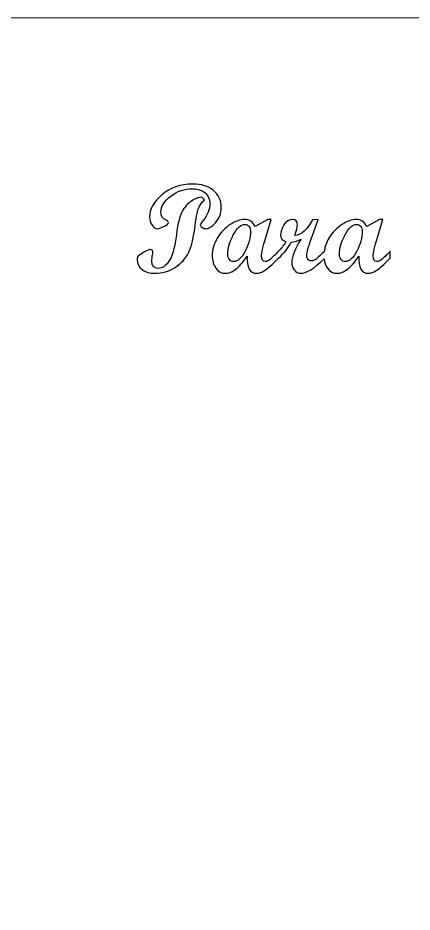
# Model space of a CAD drawing. Header units: millimetres. Extents: x 8111 to 9232, y 1489 to 2404.
# Drawn here: x 8969.1 to 9042.8, y 2107.6 to 2274.7 of the extents above; entities that cross this region are included whole.
import ezdxf

# ---------------------------------------------------------------- set-up
doc = ezdxf.new("R2010")
doc.units = ezdxf.units.MM
doc.header["$MEASUREMENT"] = 0
doc.layers.add('Camada 1', color=7, linetype='Continuous')

msp = doc.modelspace()

# ---------------------------------------------------------------- linework, layer by layer
at = {"layer": 'Camada 1', "color": 250, "lineweight": 20}
msp.add_open_spline([(8951.9421, 1934.7116), (9073.2673, 1934.7116), (9102.3449, 1934.7112), (9231.9422, 1934.7112), (9231.9422, 1934.7112), (9231.9422, 1934.7112), (9231.9422, 2274.7112), (9231.9422, 2274.7112), (9231.9422, 2274.7112), (9102.1938, 2274.7112), (9073.5808, 2274.7112), (8951.9421, 2274.7112), (8951.9421, 2274.7112), (8941.5139, 2274.7112), (8930.8703, 2274.7112), (8920.4421, 2274.7112), (8920.4421, 2274.7112), (8920.4421, 2274.7112), (8905.4421, 2274.7112), (8905.4421, 2274.7112), (8905.4421, 2274.7112), (8905.4421, 2274.7112), (8905.4421, 2271.7114), (8905.4421, 2271.7114), (8905.4421, 2271.7114), (8905.4421, 2271.7114), (8861.4421, 2271.7114), (8861.4421, 2271.7114), (8861.4421, 2271.7114), (8861.4421, 2271.7114), (8861.4421, 2274.7112), (8861.4421, 2274.7112), (8861.4421, 2274.7112), (8861.4421, 2274.7112), (8846.4421, 2274.7112), (8846.4421, 2274.7112), (8846.4421, 2274.7112), (8846.4421, 2274.7112), (8846.4421, 1934.7116), (8846.4421, 1934.7116), (8846.4421, 1934.7116), (8846.4421, 1934.7116), (8861.4421, 1934.7116), (8861.4421, 1934.7116), (8861.4421, 1934.7116), (8861.4421, 1934.7116), (8861.4421, 1937.7114), (8861.4421, 1937.7114), (8861.4421, 1937.7114), (8861.4421, 1937.7114), (8905.4421, 1937.7114), (8905.4421, 1937.7114), (8905.4421, 1937.7114), (8905.4421, 1937.7114), (8905.4421, 1934.7116), (8905.4421, 1934.7116), (8905.4421, 1934.7116), (8905.4421, 1934.7116), (8920.4421, 1934.7116), (8920.4421, 1934.7116), (8920.4421, 1934.7116), (8930.8703, 1934.7116), (8941.5139, 1934.7116), (8951.9421, 1934.7116)], degree=3, knots=[0, 0, 0, 0, 0.05882353, 0.05882353, 0.05882353, 0.05882353, 0.11764706, 0.11764706, 0.11764706, 0.11764706, 0.17647059, 0.17647059, 0.17647059, 0.17647059, 0.23529412, 0.23529412, 0.23529412, 0.23529412, 0.29411765, 0.29411765, 0.29411765, 0.29411765, 0.35294118, 0.35294118, 0.35294118, 0.35294118, 0.41176471, 0.41176471, 0.41176471, 0.41176471, 0.47058824, 0.47058824, 0.47058824, 0.47058824, 0.52941176, 0.52941176, 0.52941176, 0.52941176, 0.58823529, 0.58823529, 0.58823529, 0.58823529, 0.64705882, 0.64705882, 0.64705882, 0.64705882, 0.70588235, 0.70588235, 0.70588235, 0.70588235, 0.76470588, 0.76470588, 0.76470588, 0.76470588, 0.82352941, 0.82352941, 0.82352941, 0.82352941, 0.88235294, 0.88235294, 0.88235294, 0.88235294, 1, 1, 1, 1], dxfattribs=at)
at = {"layer": 'Camada 1', "color": 114}
for points, knots in [([(9001.8158, 2243.6448), (9003.4331, 2243.6448), (9004.7207, 2243.2523), (9005.6785, 2242.4672), (9005.6785, 2242.4672), (9006.6364, 2241.6821), (9007.1153, 2240.63), (9007.1153, 2239.3189), (9007.1153, 2239.3189), (9007.1153, 2238.1098), (9006.762, 2237.1363), (9006.0515, 2236.4061), (9006.0515, 2236.4061), (9005.3409, 2235.6721), (9004.7325, 2235.307), (9004.2182, 2235.307), (9004.2182, 2235.307), (9004.0259, 2235.307), (9003.81, 2235.3894), (9003.5666, 2235.5582), (9003.5666, 2235.5582), (9003.3271, 2235.727), (9003.2054, 2235.8801), (9003.2054, 2236.0175), (9003.2054, 2236.0175), (9003.2054, 2236.096), (9003.386, 2236.3708), (9003.7432, 2236.8458), (9003.7432, 2236.8458), (9004.5794, 2237.8861), (9004.9955, 2238.9224), (9004.9955, 2239.947), (9004.9955, 2239.947), (9004.9955, 2240.8145), (9004.705, 2241.5015), (9004.124, 2242.0079), (9004.124, 2242.0079), (9003.543, 2242.5182), (9002.754, 2242.7734), (9001.7569, 2242.7734), (9001.7569, 2242.7734), (9000.2574, 2242.7734), (8998.8991, 2242.3141), (8997.6822, 2241.3994), (8997.6822, 2241.3994), (8996.4653, 2240.4848), (8995.8568, 2239.4798), (8995.8568, 2238.3925), (8995.8568, 2238.3925), (8995.8568, 2237.6702), (8996.1905, 2237.1755), (8996.8539, 2236.9086), (8996.8539, 2236.9086), (8997.1169, 2236.7948), (8997.2465, 2236.6378), (8997.2465, 2236.4375), (8997.2465, 2236.4375), (8997.2465, 2236.2334), (8996.9599, 2235.994), (8996.3829, 2235.7192), (8996.3829, 2235.7192), (8995.8097, 2235.4444), (8995.4054, 2235.307), (8995.1738, 2235.307), (8995.1738, 2235.307), (8994.8284, 2235.307), (8994.5025, 2235.5347), (8994.1963, 2235.99), (8994.1963, 2235.99), (8993.8901, 2236.4493), (8993.7371, 2236.9439), (8993.7371, 2237.4817), (8993.7371, 2237.4817), (8993.7371, 2238.9224), (8994.5104, 2240.3081), (8996.057, 2241.6428), (8996.057, 2241.6428), (8997.6076, 2242.9775), (8999.5272, 2243.6448), (9001.8158, 2243.6448)], [0, 0, 0, 0, 0.04761905, 0.04761905, 0.04761905, 0.04761905, 0.0952381, 0.0952381, 0.0952381, 0.0952381, 0.14285714, 0.14285714, 0.14285714, 0.14285714, 0.19047619, 0.19047619, 0.19047619, 0.19047619, 0.23809524, 0.23809524, 0.23809524, 0.23809524, 0.28571429, 0.28571429, 0.28571429, 0.28571429, 0.33333333, 0.33333333, 0.33333333, 0.33333333, 0.38095238, 0.38095238, 0.38095238, 0.38095238, 0.42857143, 0.42857143, 0.42857143, 0.42857143, 0.47619048, 0.47619048, 0.47619048, 0.47619048, 0.52380952, 0.52380952, 0.52380952, 0.52380952, 0.57142857, 0.57142857, 0.57142857, 0.57142857, 0.61904762, 0.61904762, 0.61904762, 0.61904762, 0.66666667, 0.66666667, 0.66666667, 0.66666667, 0.71428571, 0.71428571, 0.71428571, 0.71428571, 0.76190476, 0.76190476, 0.76190476, 0.76190476, 0.80952381, 0.80952381, 0.80952381, 0.80952381, 0.85714286, 0.85714286, 0.85714286, 0.85714286, 0.9047619, 0.9047619, 0.9047619, 0.9047619, 1, 1, 1, 1]), ([(9003.9827, 2240.6536), (9003.4724, 2240.2021), (9003.0994, 2239.6761), (9002.8678, 2239.0755), (9002.8678, 2239.0755), (9002.6362, 2238.471), (9002.4007, 2237.2187), (9002.1691, 2235.3148), (9002.1691, 2235.3148), (9001.9336, 2233.407), (9001.5528, 2231.9075), (9001.0189, 2230.8083), (9001.0189, 2230.8083), (9000.485, 2229.7131), (8999.645, 2228.7985), (8998.4987, 2228.0683), (8998.4987, 2228.0683), (8997.3525, 2227.3342), (8996.0924, 2226.9692), (8994.7184, 2226.9692), (8994.7184, 2226.9692), (8993.7449, 2226.9692), (8992.9519, 2227.2086), (8992.3435, 2227.6915), (8992.3435, 2227.6915), (8991.735, 2228.1743), (8991.4288, 2228.7906), (8991.4288, 2229.5404), (8991.4288, 2229.5404), (8991.4288, 2229.823), (8991.5152, 2230.0546), (8991.6918, 2230.2352), (8991.6918, 2230.2352), (8991.8685, 2230.4119), (8992.2296, 2230.6552), (8992.7753, 2230.9614), (8992.7753, 2230.9614), (8993.317, 2231.2676), (8993.686, 2231.4207), (8993.8784, 2231.4207), (8993.8784, 2231.4207), (8994.0079, 2231.4207), (8994.1178, 2231.3775), (8994.212, 2231.2872), (8994.212, 2231.2872), (8994.3023, 2231.2009), (8994.3494, 2231.0949), (8994.3494, 2230.9732), (8994.3494, 2230.9732), (8994.3494, 2230.8986), (8994.3141, 2230.616), (8994.2434, 2230.1253), (8994.2434, 2230.1253), (8994.1728, 2229.6346), (8994.1375, 2229.3441), (8994.1375, 2229.2538), (8994.1375, 2229.2538), (8994.1375, 2228.3431), (8994.5222, 2227.8877), (8995.2876, 2227.8877), (8995.2876, 2227.8877), (8996.1513, 2227.8877), (8996.8775, 2228.3941), (8997.4702, 2229.4108), (8997.4702, 2229.4108), (8998.0591, 2230.4276), (8998.4869, 2232.0174), (8998.75, 2234.1725), (8998.75, 2234.1725), (8999.013, 2236.3316), (8999.4173, 2237.8547), (8999.9512, 2238.7458), (8999.9512, 2238.7458), (9000.489, 2239.6369), (9001.1171, 2240.2649), (9001.8354, 2240.6379), (9001.8354, 2240.6379), (9002.5538, 2241.0108), (9003.0484, 2241.1953), (9003.3271, 2241.1953), (9003.3271, 2241.1953), (9003.5195, 2241.1953), (9003.7354, 2241.0147), (9003.9827, 2240.6536)], [0, 0, 0, 0, 0.04545455, 0.04545455, 0.04545455, 0.04545455, 0.09090909, 0.09090909, 0.09090909, 0.09090909, 0.13636364, 0.13636364, 0.13636364, 0.13636364, 0.18181818, 0.18181818, 0.18181818, 0.18181818, 0.22727273, 0.22727273, 0.22727273, 0.22727273, 0.27272727, 0.27272727, 0.27272727, 0.27272727, 0.31818182, 0.31818182, 0.31818182, 0.31818182, 0.36363636, 0.36363636, 0.36363636, 0.36363636, 0.40909091, 0.40909091, 0.40909091, 0.40909091, 0.45454545, 0.45454545, 0.45454545, 0.45454545, 0.5, 0.5, 0.5, 0.5, 0.54545455, 0.54545455, 0.54545455, 0.54545455, 0.59090909, 0.59090909, 0.59090909, 0.59090909, 0.63636364, 0.63636364, 0.63636364, 0.63636364, 0.68181818, 0.68181818, 0.68181818, 0.68181818, 0.72727273, 0.72727273, 0.72727273, 0.72727273, 0.77272727, 0.77272727, 0.77272727, 0.77272727, 0.81818182, 0.81818182, 0.81818182, 0.81818182, 0.86363636, 0.86363636, 0.86363636, 0.86363636, 0.90909091, 0.90909091, 0.90909091, 0.90909091, 1, 1, 1, 1]), ([(9038.7197, 2229.772), (9037.4949, 2228.61), (9036.6156, 2227.8485), (9036.0857, 2227.4991), (9036.0857, 2227.4991), (9035.5557, 2227.1458), (9035.0533, 2226.9692), (9034.5704, 2226.9692), (9034.5704, 2226.9692), (9033.3574, 2226.9692), (9032.7843, 2228.0408), (9032.855, 2230.1842), (9032.855, 2230.1842), (9032.0895, 2229.085), (9031.3829, 2228.2764), (9030.7352, 2227.7543), (9030.7352, 2227.7543), (9030.0875, 2227.2322), (9029.4201, 2226.9692), (9028.7292, 2226.9692), (9028.7292, 2226.9692), (9028.058, 2226.9692), (9027.4848, 2227.2871), (9027.0138, 2227.9191), (9027.0138, 2227.9191), (9026.6451, 2228.4168), (9026.4208, 2229.001), (9026.3406, 2229.6717), (9026.3406, 2229.6717), (9024.4637, 2227.87), (9023.0144, 2226.9692), (9021.9891, 2226.9692), (9021.9891, 2226.9692), (9021.522, 2226.9692), (9021.1255, 2227.1654), (9020.8036, 2227.5619), (9020.8036, 2227.5619), (9020.4817, 2227.9545), (9020.3208, 2228.4452), (9020.3208, 2229.0261), (9020.3208, 2229.0261), (9020.3208, 2230.1096), (9020.8978, 2231.5581), (9022.0559, 2233.3717), (9022.0559, 2233.3717), (9021.4906, 2233.0812), (9020.8703, 2232.8771), (9020.1991, 2232.7632), (9020.1991, 2232.7632), (9019.7005, 2231.8368), (9018.9194, 2230.8397), (9017.8516, 2229.772), (9017.8516, 2229.772), (9017.8516, 2229.772), (9017.8477, 2229.772), (9017.8477, 2229.772), (9017.8477, 2229.772), (9016.6229, 2228.61), (9015.7436, 2227.8485), (9015.2137, 2227.4991), (9015.2137, 2227.4991), (9014.6837, 2227.1458), (9014.1813, 2226.9692), (9013.6984, 2226.9692), (9013.6984, 2226.9692), (9012.4854, 2226.9692), (9011.9123, 2228.0408), (9011.983, 2230.1842), (9011.983, 2230.1842), (9011.2175, 2229.085), (9010.5109, 2228.2764), (9009.8632, 2227.7543), (9009.8632, 2227.7543), (9009.2155, 2227.2322), (9008.5481, 2226.9692), (9007.8572, 2226.9692), (9007.8572, 2226.9692), (9007.186, 2226.9692), (9006.6128, 2227.2871), (9006.1418, 2227.9191), (9006.1418, 2227.9191), (9005.6707, 2228.5551), (9005.4352, 2229.3323), (9005.4352, 2230.2509), (9005.4352, 2230.2509), (9005.4352, 2231.405), (9005.7492, 2232.5042), (9006.3812, 2233.5484), (9006.3812, 2233.5484), (9007.0132, 2234.5925), (9007.8258, 2235.4365), (9008.8111, 2236.0803), (9008.8111, 2236.0803), (9009.8004, 2236.728), (9010.6758, 2237.0499), (9011.4334, 2237.0499), (9011.4334, 2237.0499), (9012.3912, 2237.0499), (9013.0625, 2236.6103), (9013.4433, 2235.727), (9013.4433, 2235.727), (9013.4433, 2235.727), (9015.8064, 2237.0499), (9015.8064, 2237.0499), (9015.8064, 2237.0499), (9015.8064, 2237.0499), (9016.4541, 2237.0499), (9016.4541, 2237.0499), (9016.4541, 2237.0499), (9016.4541, 2237.0499), (9015.4335, 2233.6622), (9015.4335, 2233.6622), (9015.4335, 2233.6622), (9014.9036, 2231.9585), (9014.6405, 2230.7926), (9014.6405, 2230.1606), (9014.6405, 2230.1606), (9014.6405, 2229.4933), (9014.8761, 2229.1596), (9015.3432, 2229.1596), (9015.3432, 2229.1596), (9015.6416, 2229.1596), (9015.9713, 2229.3206), (9016.3285, 2229.6385), (9016.3285, 2229.6385), (9016.6897, 2229.9565), (9017.1961, 2230.4393), (9017.8477, 2231.091), (9017.8477, 2231.091), (9017.8477, 2231.091), (9017.8477, 2231.0865), (9017.8477, 2231.0865), (9017.8477, 2231.0865), (9018.3451, 2231.6347), (9018.7975, 2232.2171), (9019.2098, 2232.8339), (9019.2098, 2232.8339), (9018.5543, 2233.1244), (9018.2245, 2233.5523), (9018.2245, 2234.1254), (9018.2245, 2234.1254), (9018.2245, 2234.7103), (9018.4247, 2235.3384), (9018.8251, 2236.0018), (9018.8251, 2236.0018), (9019.2295, 2236.6692), (9019.783, 2237.0028), (9020.4856, 2237.0028), (9020.4856, 2237.0028), (9021.0823, 2237.0028), (9021.3807, 2236.6966), (9021.3807, 2236.0882), (9021.3807, 2236.0882), (9021.3807, 2235.6093), (9021.2079, 2234.9262), (9020.8625, 2234.0351), (9020.8625, 2234.0351), (9022.1344, 2234.1725), (9023.2492, 2235.146), (9024.1992, 2236.9557), (9024.1992, 2236.9557), (9024.1992, 2236.9557), (9025.2434, 2237.0028), (9025.2434, 2237.0028), (9025.2434, 2237.0028), (9025.2434, 2237.0028), (9024.1796, 2234.0587), (9024.1796, 2234.0587), (9024.1796, 2234.0587), (9023.736, 2232.8182), (9023.4494, 2231.9742), (9023.3199, 2231.5267), (9023.3199, 2231.5267), (9023.1903, 2231.0753), (9023.1236, 2230.6788), (9023.1236, 2230.3333), (9023.1236, 2230.3333), (9023.1236, 2230.0115), (9023.1982, 2229.7563), (9023.3474, 2229.5639), (9023.3474, 2229.5639), (9023.4965, 2229.3716), (9023.6967, 2229.2774), (9023.9519, 2229.2774), (9023.9519, 2229.2774), (9024.2267, 2229.2774), (9024.4897, 2229.3716), (9024.7448, 2229.5561), (9024.7448, 2229.5561), (9024.9872, 2229.7341), (9025.5256, 2230.2154), (9026.3527, 2231.0033), (9026.3527, 2231.0033), (9026.4604, 2231.8851), (9026.76, 2232.7335), (9027.2532, 2233.5484), (9027.2532, 2233.5484), (9027.8852, 2234.5925), (9028.6978, 2235.4365), (9029.6831, 2236.0803), (9029.6831, 2236.0803), (9030.6724, 2236.728), (9031.5478, 2237.0499), (9032.3054, 2237.0499), (9032.3054, 2237.0499), (9033.2632, 2237.0499), (9033.9345, 2236.6103), (9034.3153, 2235.727), (9034.3153, 2235.727), (9034.3153, 2235.727), (9036.6784, 2237.0499), (9036.6784, 2237.0499), (9036.6784, 2237.0499), (9036.6784, 2237.0499), (9037.3261, 2237.0499), (9037.3261, 2237.0499), (9037.3261, 2237.0499), (9037.3261, 2237.0499), (9036.3055, 2233.6622), (9036.3055, 2233.6622), (9036.3055, 2233.6622), (9035.7756, 2231.9585), (9035.5125, 2230.7926), (9035.5125, 2230.1606), (9035.5125, 2230.1606), (9035.5125, 2229.4933), (9035.7481, 2229.1596), (9036.2152, 2229.1596), (9036.2152, 2229.1596), (9036.5136, 2229.1596), (9036.8433, 2229.3206), (9037.2005, 2229.6385), (9037.2005, 2229.6385), (9037.5617, 2229.9565), (9038.0681, 2230.4393), (9038.7197, 2231.091), (9038.7197, 2231.091), (9038.7197, 2231.091), (9038.7197, 2229.772), (9038.7197, 2229.772)], [0, 0, 0, 0, 0.01639344, 0.01639344, 0.01639344, 0.01639344, 0.03278689, 0.03278689, 0.03278689, 0.03278689, 0.04918033, 0.04918033, 0.04918033, 0.04918033, 0.06557377, 0.06557377, 0.06557377, 0.06557377, 0.08196721, 0.08196721, 0.08196721, 0.08196721, 0.09836066, 0.09836066, 0.09836066, 0.09836066, 0.1147541, 0.1147541, 0.1147541, 0.1147541, 0.13114754, 0.13114754, 0.13114754, 0.13114754, 0.14754098, 0.14754098, 0.14754098, 0.14754098, 0.16393443, 0.16393443, 0.16393443, 0.16393443, 0.18032787, 0.18032787, 0.18032787, 0.18032787, 0.19672131, 0.19672131, 0.19672131, 0.19672131, 0.21311475, 0.21311475, 0.21311475, 0.21311475, 0.2295082, 0.2295082, 0.2295082, 0.2295082, 0.24590164, 0.24590164, 0.24590164, 0.24590164, 0.26229508, 0.26229508, 0.26229508, 0.26229508, 0.27868852, 0.27868852, 0.27868852, 0.27868852, 0.29508197, 0.29508197, 0.29508197, 0.29508197, 0.31147541, 0.31147541, 0.31147541, 0.31147541, 0.32786885, 0.32786885, 0.32786885, 0.32786885, 0.3442623, 0.3442623, 0.3442623, 0.3442623, 0.36065574, 0.36065574, 0.36065574, 0.36065574, 0.37704918, 0.37704918, 0.37704918, 0.37704918, 0.39344262, 0.39344262, 0.39344262, 0.39344262, 0.40983607, 0.40983607, 0.40983607, 0.40983607, 0.42622951, 0.42622951, 0.42622951, 0.42622951, 0.44262295, 0.44262295, 0.44262295, 0.44262295, 0.45901639, 0.45901639, 0.45901639, 0.45901639, 0.47540984, 0.47540984, 0.47540984, 0.47540984, 0.49180328, 0.49180328, 0.49180328, 0.49180328, 0.50819672, 0.50819672, 0.50819672, 0.50819672, 0.52459016, 0.52459016, 0.52459016, 0.52459016, 0.54098361, 0.54098361, 0.54098361, 0.54098361, 0.55737705, 0.55737705, 0.55737705, 0.55737705, 0.57377049, 0.57377049, 0.57377049, 0.57377049, 0.59016393, 0.59016393, 0.59016393, 0.59016393, 0.60655738, 0.60655738, 0.60655738, 0.60655738, 0.62295082, 0.62295082, 0.62295082, 0.62295082, 0.63934426, 0.63934426, 0.63934426, 0.63934426, 0.6557377, 0.6557377, 0.6557377, 0.6557377, 0.67213115, 0.67213115, 0.67213115, 0.67213115, 0.68852459, 0.68852459, 0.68852459, 0.68852459, 0.70491803, 0.70491803, 0.70491803, 0.70491803, 0.72131148, 0.72131148, 0.72131148, 0.72131148, 0.73770492, 0.73770492, 0.73770492, 0.73770492, 0.75409836, 0.75409836, 0.75409836, 0.75409836, 0.7704918, 0.7704918, 0.7704918, 0.7704918, 0.78688525, 0.78688525, 0.78688525, 0.78688525, 0.80327869, 0.80327869, 0.80327869, 0.80327869, 0.81967213, 0.81967213, 0.81967213, 0.81967213, 0.83606557, 0.83606557, 0.83606557, 0.83606557, 0.85245902, 0.85245902, 0.85245902, 0.85245902, 0.86885246, 0.86885246, 0.86885246, 0.86885246, 0.8852459, 0.8852459, 0.8852459, 0.8852459, 0.90163934, 0.90163934, 0.90163934, 0.90163934, 0.91803279, 0.91803279, 0.91803279, 0.91803279, 0.93442623, 0.93442623, 0.93442623, 0.93442623, 0.95081967, 0.95081967, 0.95081967, 0.95081967, 0.96721311, 0.96721311, 0.96721311, 0.96721311, 1, 1, 1, 1]), ([(9009.4353, 2229.1596), (9010.2008, 2229.1596), (9010.9231, 2229.8152), (9011.5983, 2231.1224), (9011.5983, 2231.1224), (9012.2774, 2232.4296), (9012.615, 2233.6347), (9012.615, 2234.7378), (9012.615, 2234.7378), (9012.615, 2235.1696), (9012.5208, 2235.5033), (9012.3284, 2235.7467), (9012.3284, 2235.7467), (9012.1361, 2235.9861), (9011.8809, 2236.1078), (9011.559, 2236.1078), (9011.559, 2236.1078), (9010.7935, 2236.1078), (9010.0673, 2235.4562), (9009.3843, 2234.1529), (9009.3843, 2234.1529), (9008.6973, 2232.8496), (9008.3558, 2231.6484), (9008.3558, 2230.5532), (9008.3558, 2230.5532), (9008.3558, 2230.1371), (9008.4578, 2229.8034), (9008.662, 2229.5443), (9008.662, 2229.5443), (9008.8622, 2229.2892), (9009.1212, 2229.1596), (9009.4353, 2229.1596)], [0, 0, 0, 0, 0.11111111, 0.11111111, 0.11111111, 0.11111111, 0.22222222, 0.22222222, 0.22222222, 0.22222222, 0.33333333, 0.33333333, 0.33333333, 0.33333333, 0.44444444, 0.44444444, 0.44444444, 0.44444444, 0.55555556, 0.55555556, 0.55555556, 0.55555556, 0.66666667, 0.66666667, 0.66666667, 0.66666667, 0.77777778, 0.77777778, 0.77777778, 0.77777778, 1, 1, 1, 1]), ([(9030.3073, 2229.1596), (9031.0728, 2229.1596), (9031.7951, 2229.8152), (9032.4703, 2231.1224), (9032.4703, 2231.1224), (9033.1494, 2232.4296), (9033.487, 2233.6347), (9033.487, 2234.7378), (9033.487, 2234.7378), (9033.487, 2235.1696), (9033.3928, 2235.5033), (9033.2004, 2235.7467), (9033.2004, 2235.7467), (9033.0081, 2235.9861), (9032.7529, 2236.1078), (9032.431, 2236.1078), (9032.431, 2236.1078), (9031.6655, 2236.1078), (9030.9393, 2235.4562), (9030.2563, 2234.1529), (9030.2563, 2234.1529), (9029.5693, 2232.8496), (9029.2278, 2231.6484), (9029.2278, 2230.5532), (9029.2278, 2230.5532), (9029.2278, 2230.1371), (9029.3298, 2229.8034), (9029.534, 2229.5443), (9029.534, 2229.5443), (9029.7342, 2229.2892), (9029.9932, 2229.1596), (9030.3073, 2229.1596)], [0, 0, 0, 0, 0.11111111, 0.11111111, 0.11111111, 0.11111111, 0.22222222, 0.22222222, 0.22222222, 0.22222222, 0.33333333, 0.33333333, 0.33333333, 0.33333333, 0.44444444, 0.44444444, 0.44444444, 0.44444444, 0.55555556, 0.55555556, 0.55555556, 0.55555556, 0.66666667, 0.66666667, 0.66666667, 0.66666667, 0.77777778, 0.77777778, 0.77777778, 0.77777778, 1, 1, 1, 1])]:
    msp.add_open_spline(points, degree=3, knots=knots, dxfattribs=at)

doc.saveas('drawing.dxf')
